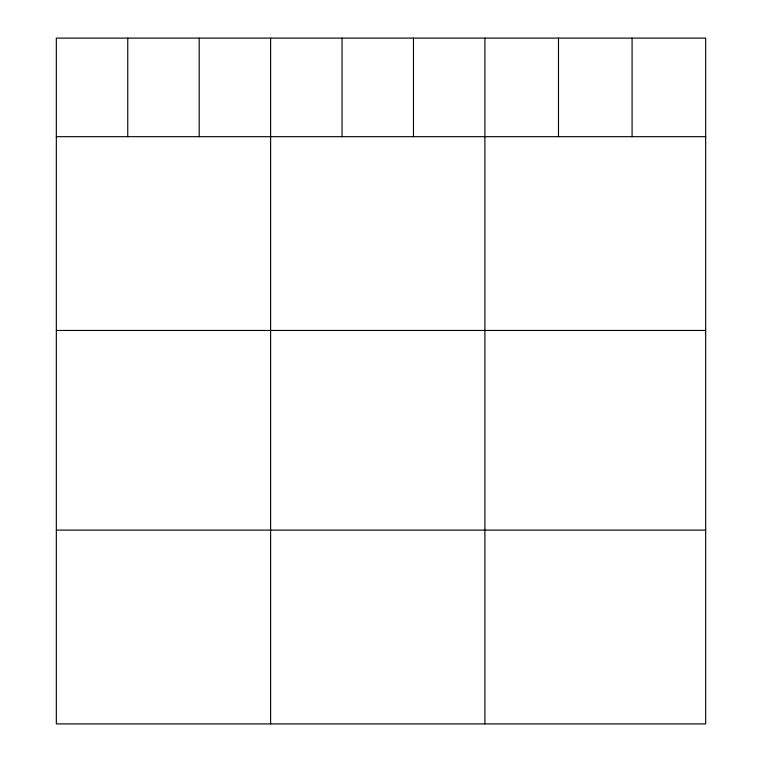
<?xml version="1.0" encoding="UTF-8"?>
<svg xmlns="http://www.w3.org/2000/svg" width="762" height="762" viewBox="0 0 762 762"><rect width="100%" height="100%" fill="white"/><g stroke="black" fill="none" stroke-linecap="round" stroke-linejoin="round"><path stroke-width="1.14" d="M705.669 136.674L705.669 723.9L56.331 723.9L56.331 38.1L705.669 38.1L705.669 136.674L56.331 136.674M56.331 330.46L705.669 330.46M56.331 530.114L705.669 530.114M632.079 38.1L632.079 136.674M558.489 38.1L558.489 136.674M484.899 38.1L484.899 723.9M413.471 38.1L413.471 136.674M342.043 38.1L342.043 136.674M270.615 38.1L270.615 723.9M199.187 38.1L199.187 136.674M127.759 38.1L127.759 136.674"/></g></svg>
